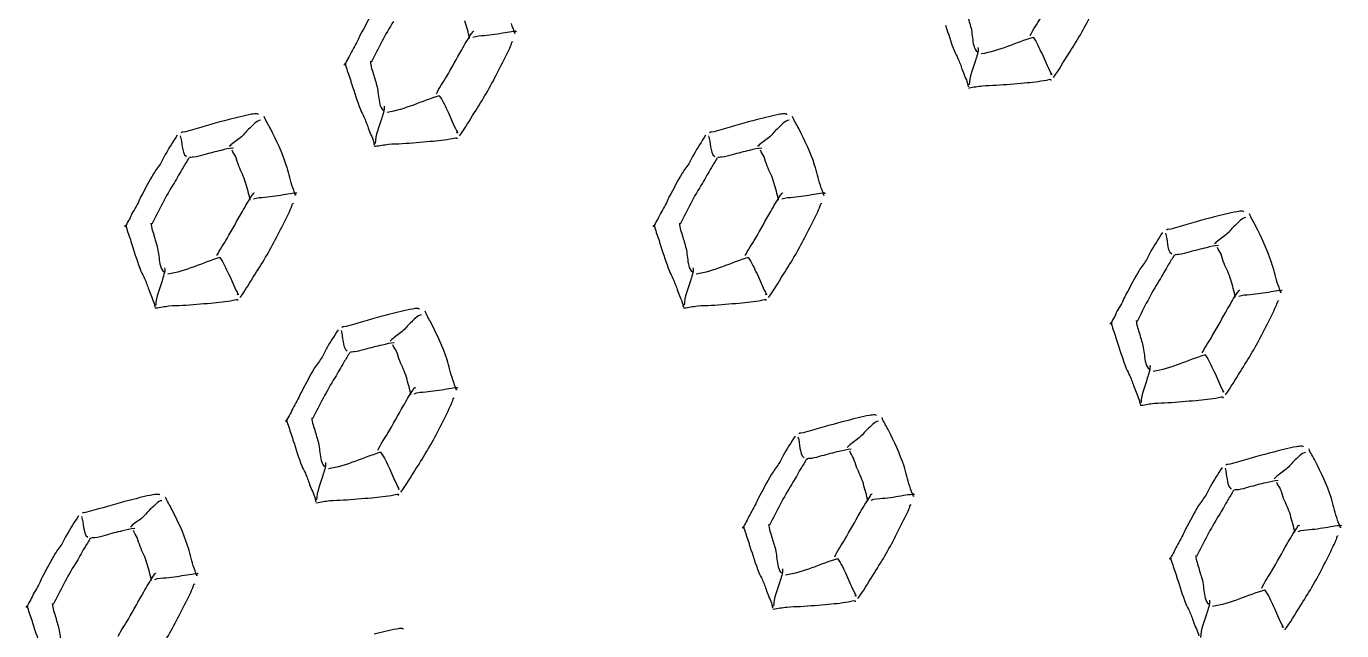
# Model space of a CAD drawing. Extents: x 25 to 279, y 7 to 272.
# Drawn here: x 24.8 to 167.8, y 107.8 to 173.6 of the extents above; entities that cross this region are included whole.
import ezdxf

# ---------------------------------------------------------------- set-up
doc = ezdxf.new("R2010")
doc.units = 0
doc.layers.get('0').update_dxf_attribs({"linetype": 'CONTINUOUS'})

msp = doc.modelspace()

# ---------------------------------------------------------------- linework, layer by layer
at = {"color": 7}
for points in [[(62.480296, 175.173217), (61.979175, 174.33925), (61.543935, 173.464802), (61.072448, 172.616019)], [(127.128323, 174.576052), (127.254, 174.102448), (127.429154, 173.641279), (127.520435, 173.157092)], [(138.077046, 170.534542), (138.982979, 171.947681), (139.809538, 173.321398), (140.554604, 174.81206)], [(64.677925, 174.090806), (63.777813, 172.655442), (63.018194, 171.136204), (62.260956, 169.641044)], [(72.957796, 172.246131), (72.827621, 172.888275), (72.630242, 173.515073), (72.458527, 174.147427)], [(73.184015, 172.76736), (73.235344, 172.843031), (73.381394, 173.148096), (73.435898, 172.999665)], [(77.897302, 172.756777), (77.760513, 173.124283), (77.62875, 173.493906), (77.504925, 173.86591)], [(77.772419, 173.017127), (77.847031, 173.025594), (77.966094, 173.0883), (77.997579, 173.021096)], [(124.711354, 173.673029), (125.017477, 172.739315), (125.316985, 171.774644), (125.66941, 170.857069)], [(127.520435, 173.157092), (127.624417, 172.604377), (127.638704, 172.003244), (127.781579, 171.458996)], [(133.930496, 172.559663), (134.237148, 173.207892), (134.657835, 173.797119), (135.02349, 174.414656)], [(60.76315, 171.959852), (60.504123, 171.416662), (60.145877, 170.914748), (59.911192, 170.358594)], [(61.072448, 172.616019), (60.954973, 172.404617), (60.866602, 172.177075), (60.76315, 171.959852)], [(72.106896, 171.004442), (72.449796, 171.601871), (72.795606, 172.198242), (73.184015, 172.76736)], [(73.312602, 172.361754), (73.689633, 172.535056), (74.147892, 172.520769), (74.556408, 172.559927)], [(74.556408, 172.559927), (75.32026, 172.632952), (76.073, 172.746194), (76.827062, 172.881396)], [(76.827062, 172.881396), (77.140329, 172.937752), (77.455977, 172.981408), (77.772419, 173.017127)], [(77.500427, 171.60584), (77.532706, 171.695004), (77.509952, 171.831265), (77.595412, 171.874392)], [(77.595412, 171.874392), (77.614198, 171.883917), (77.629544, 171.849521), (77.646742, 171.837085)], [(77.897302, 172.809429), (77.897302, 172.791967), (77.903388, 172.740108), (77.897302, 172.756777)], [(77.997579, 173.021096), (78.03859, 172.934577), (77.924819, 172.952304), (77.903652, 172.953098)], [(134.239794, 172.341117), (132.371306, 171.793694), (130.521604, 170.83749), (128.580885, 170.55465)], [(134.235825, 172.355669), (134.658629, 171.824121), (134.897548, 171.171923), (135.20076, 170.566292)], [(59.911192, 170.358594), (59.81356, 170.126554), (59.652165, 169.89134), (59.535219, 169.671735)], [(70.439227, 168.060688), (71.013902, 169.031444), (71.54545, 170.026542), (72.106896, 171.004442)], [(75.970077, 168.458092), (76.351606, 169.22115), (76.760387, 169.96701), (77.118633, 170.740387)], [(77.118633, 170.740387), (77.250925, 171.026138), (77.393006, 171.308977), (77.500427, 171.60584)], [(125.66941, 170.857069), (125.775508, 170.581108), (125.94246, 170.331606), (126.061258, 170.061467)], [(127.781579, 171.458996), (127.832644, 171.264527), (127.976842, 170.864477), (128.195388, 170.79251)], [(128.238779, 171.24389), (128.325298, 170.81791), (128.069446, 170.22445), (127.95594, 169.825194)], [(135.20076, 170.566292), (135.365596, 170.237415), (135.504238, 169.896367), (135.649758, 169.558758)], [(136.45224, 168.001156), (137.05205, 168.806283), (137.535708, 169.689992), (138.077046, 170.534542)], [(59.3598, 169.326983), (59.344983, 169.34524), (59.383877, 169.480442), (59.390492, 169.498962)], [(59.395254, 169.423292), (59.390756, 169.418529), (59.360329, 169.32619), (59.3598, 169.326983)], [(59.535219, 169.671735), (59.488388, 169.583365), (59.45796, 169.490231), (59.395254, 169.423292)], [(59.473571, 169.490496), (59.473571, 169.433081), (59.456638, 169.373285), (59.473571, 169.318517)], [(59.473571, 169.318517), (59.637613, 168.79226), (59.824938, 168.273148), (59.996123, 167.749273)], [(62.173644, 169.748465), (62.173644, 169.225383), (62.409652, 168.728231), (62.543796, 168.222083)], [(126.061258, 170.061467), (126.23509, 169.666973), (126.375583, 169.263748), (126.518723, 168.857613)], [(126.518723, 168.857613), (126.696787, 168.351994), (126.950523, 167.866483), (127.106627, 167.352927)], [(127.95594, 169.825194), (127.716492, 168.983025), (127.280723, 168.071271), (127.280723, 167.180948)], [(135.649758, 169.558758), (135.796073, 169.219298), (135.951913, 168.8973), (136.120717, 168.567894)], [(59.996123, 167.749273), (60.04269, 167.606663), (60.08026, 167.461671), (60.126827, 167.319325)], [(62.543796, 168.222083), (62.669473, 167.748479), (62.844627, 167.28731), (62.935908, 166.803387)], [(69.345969, 166.205694), (69.652621, 166.853923), (70.073573, 167.44315), (70.439227, 168.060688)], [(73.492783, 164.180573), (74.398452, 165.593977), (75.225275, 166.967694), (75.970077, 168.458092)], [(127.106627, 167.352927), (127.130969, 167.272494), (127.144462, 167.001031), (127.215371, 166.965842)], [(130.214687, 167.16084), (131.233333, 167.229896), (132.253567, 167.315885), (133.27036, 167.403727)], [(133.27036, 167.403727), (134.078398, 167.473577), (134.891462, 167.56036), (135.687594, 167.714612)], [(135.687594, 167.714612), (135.796337, 167.735779), (136.322065, 167.918342), (136.16014, 167.662225)], [(136.120717, 168.567894), (136.159081, 168.493017), (136.19771, 168.41814), (136.230783, 168.340617)], [(136.243219, 168.280821), (136.198504, 168.295108), (136.171781, 168.341146), (136.136063, 168.371308)], [(136.230783, 168.340617), (136.238985, 168.321831), (136.262798, 168.274471), (136.243219, 168.280821)], [(60.126827, 167.319325), (60.43295, 166.385346), (60.732458, 165.420675), (61.084883, 164.5031)], [(62.935908, 166.803387), (63.040154, 166.250408), (63.054177, 165.649275), (63.197052, 165.105027)], [(69.655267, 165.987148), (67.787044, 165.439725), (65.937342, 164.483521), (63.996623, 164.200681)], [(69.651562, 166.0017), (70.074102, 165.470152), (70.313021, 164.817954), (70.616498, 164.212323)], [(127.265906, 166.808679), (127.270404, 166.827729), (127.26035, 166.861596), (127.279665, 166.8653)], [(127.279665, 166.8653), (127.75565, 166.956317), (128.23534, 167.029342), (128.716617, 167.086227)], [(128.716617, 167.086227), (129.212975, 167.144965), (129.715948, 167.126973), (130.214687, 167.16084)], [(61.084883, 164.5031), (61.190981, 164.22714), (61.357933, 163.977638), (61.476996, 163.707763)], [(63.197052, 165.105027), (63.248117, 164.910558), (63.392579, 164.510508), (63.61086, 164.438542)], [(63.654517, 164.889921), (63.740771, 164.463942), (63.484919, 163.870481), (63.371413, 163.471225)], [(46.808231, 163.412487), (45.468381, 163.092077), (44.167954, 162.669802), (42.841333, 162.312615)], [(49.259596, 163.984781), (48.426158, 163.847463), (47.626852, 163.608544), (46.808231, 163.412487)], [(50.240142, 163.346606), (49.840092, 163.346606), (49.345321, 162.729069), (49.059042, 162.488563)], [(49.57154, 164.028702), (49.466765, 164.025792), (49.363312, 164.001715), (49.259596, 163.984781)], [(50.017363, 163.940596), (50.065252, 164.082677), (49.723146, 164.032935), (49.57154, 164.028702)], [(51.295035, 162.447552), (51.069346, 162.892846), (50.791269, 163.287604), (50.635165, 163.75036)], [(61.476996, 163.707763), (61.650563, 163.313269), (61.791321, 162.909779), (61.934196, 162.503908)], [(63.371413, 163.471225), (63.131965, 162.629056), (62.69646, 161.717302), (62.69646, 160.826979)], [(70.616498, 164.212323), (70.781333, 163.883446), (70.91971, 163.542398), (71.065496, 163.20479)], [(71.065496, 163.20479), (71.21181, 162.865329), (71.367385, 162.543331), (71.53619, 162.213925)], [(71.867712, 161.647188), (72.467787, 162.452315), (72.951181, 163.336023), (73.492783, 164.180573)], [(104.260385, 163.412487), (102.920535, 163.092077), (101.620108, 162.669802), (100.293487, 162.312615)], [(106.71175, 163.984781), (105.878313, 163.847463), (105.079006, 163.608544), (104.260385, 163.412487)], [(107.692296, 163.346606), (107.292246, 163.346606), (106.797475, 162.729069), (106.511196, 162.488563)], [(107.023958, 164.028702), (106.918919, 164.025792), (106.815467, 164.001715), (106.71175, 163.984781)], [(107.469517, 163.940596), (107.517406, 164.082677), (107.1753, 164.032935), (107.023958, 164.028702)], [(108.74719, 162.447552), (108.5215, 162.892846), (108.243423, 163.287604), (108.087319, 163.75036)], [(41.172077, 161.722329), (40.728635, 161.033883), (40.274875, 160.325858), (39.874825, 159.61651)], [(41.496721, 161.64904), (41.627425, 161.262219), (41.644623, 160.846823), (41.714473, 160.445185)], [(41.793848, 162.04856), (41.720558, 162.040358), (41.593294, 162.086131), (41.593294, 161.982415)], [(42.841333, 162.312615), (42.485469, 162.216571), (42.159502, 162.088513), (41.793848, 162.04856)], [(49.059042, 162.488563), (48.719317, 162.202812), (48.48516, 161.83319), (48.145435, 161.542413)], [(53.024617, 158.469012), (52.579588, 159.851196), (51.949879, 161.154533), (51.295035, 162.447552)], [(61.934196, 162.503908), (62.11226, 161.998025), (62.365996, 161.512779), (62.5221, 160.998958)], [(71.53619, 162.213925), (71.574554, 162.139048), (71.613448, 162.064171), (71.646521, 161.986648)], [(71.658956, 161.926852), (71.614242, 161.941404), (71.587254, 161.987177), (71.551535, 162.01734)], [(71.646521, 161.986648), (71.654458, 161.967863), (71.678535, 161.920502), (71.658956, 161.926852)], [(98.624231, 161.722329), (98.18079, 161.033883), (97.727029, 160.325858), (97.326979, 159.61651)], [(98.948875, 161.64904), (99.079579, 161.262219), (99.096777, 160.846823), (99.166627, 160.445185)], [(99.246002, 162.04856), (99.172713, 162.040358), (99.045448, 162.086131), (99.045448, 161.982415)], [(100.293487, 162.312615), (99.937623, 162.216571), (99.611656, 162.088513), (99.246002, 162.04856)], [(106.511196, 162.488563), (106.171471, 162.202812), (105.937315, 161.83319), (105.59759, 161.542413)], [(110.476771, 158.469012), (110.031742, 159.851196), (109.402033, 161.154533), (108.74719, 162.447552)], [(41.714473, 160.445185), (41.768977, 160.132183), (41.840944, 159.555127), (42.171938, 159.391615)], [(47.276279, 160.310248), (46.830456, 160.310248), (46.397333, 160.160229), (45.9613, 160.068419)], [(47.008785, 160.684369), (46.931792, 160.621133), (46.918033, 160.529587), (46.830456, 160.48646)], [(48.145435, 161.542413), (47.783485, 161.23285), (47.372323, 160.983612), (47.008785, 160.684369)], [(62.5221, 160.998958), (62.546442, 160.918525), (62.559935, 160.647063), (62.631108, 160.612138)], [(62.681379, 160.454975), (62.686142, 160.47376), (62.676088, 160.507627), (62.695402, 160.511331)], [(62.695402, 160.511331), (63.171123, 160.602348), (63.650813, 160.675373), (64.13209, 160.732258)], [(64.13209, 160.732258), (64.628713, 160.79126), (65.131421, 160.773269), (65.630425, 160.806871)], [(65.630425, 160.806871), (66.648806, 160.875927), (67.66904, 160.961917), (68.686098, 161.049758)], [(68.686098, 161.049758), (69.493871, 161.119608), (70.306935, 161.206392), (71.103067, 161.360644)], [(71.103067, 161.360644), (71.212075, 161.38181), (71.737538, 161.564373), (71.575613, 161.308256)], [(99.166627, 160.445185), (99.221131, 160.132183), (99.293098, 159.555127), (99.624092, 159.391615)], [(104.728433, 160.310248), (104.28261, 160.310248), (103.849488, 160.160229), (103.413454, 160.068419)], [(104.46094, 160.684369), (104.383946, 160.621133), (104.370188, 160.529587), (104.28261, 160.48646)], [(105.59759, 161.542413), (105.23564, 161.23285), (104.824742, 160.983612), (104.46094, 160.684369)], [(39.43059, 158.761377), (39.195375, 158.357094), (38.866763, 157.996996), (38.62414, 157.593242)], [(39.874825, 159.61651), (39.717663, 159.33764), (39.591721, 159.038396), (39.43059, 158.761377)], [(42.433081, 159.262763), (42.248402, 158.897902), (42.010013, 158.561881), (41.801785, 158.209456)], [(42.952723, 159.320177), (42.86541, 159.313033), (42.337037, 159.307212), (42.551615, 159.254296)], [(44.066883, 159.584231), (43.710754, 159.488452), (43.323669, 159.350869), (42.952723, 159.320177)], [(45.9613, 160.068419), (45.323125, 159.93401), (44.696856, 159.753829), (44.066883, 159.584231)], [(47.532396, 159.349281), (47.433177, 159.605927), (47.205371, 159.848815), (47.140019, 160.106254)], [(47.871062, 158.363179), (47.74221, 158.687029), (47.657544, 159.024637), (47.532396, 159.349281)], [(96.882744, 158.761377), (96.647529, 158.357094), (96.319181, 157.996996), (96.076294, 157.593242)], [(97.326979, 159.61651), (97.169817, 159.33764), (97.043875, 159.038396), (96.882744, 158.761377)], [(99.885235, 159.262763), (99.700556, 158.897902), (99.462167, 158.561881), (99.25394, 158.209456)], [(100.404877, 159.320177), (100.317565, 159.313033), (99.789192, 159.307212), (100.003769, 159.254296)], [(101.519037, 159.584231), (101.162908, 159.488452), (100.775823, 159.350869), (100.404877, 159.320177)], [(103.413454, 160.068419), (102.775279, 159.93401), (102.14901, 159.753829), (101.519037, 159.584231)], [(104.98455, 159.349281), (104.885331, 159.605927), (104.657525, 159.848815), (104.592173, 160.106254)], [(105.323481, 158.363179), (105.194629, 158.687029), (105.109698, 159.024637), (104.98455, 159.349281)], [(38.62414, 157.593242), (38.123019, 156.759275), (37.688044, 155.885092), (37.216292, 155.036044)], [(41.801785, 158.209456), (41.46841, 157.645365), (41.171548, 157.069102), (40.821769, 156.511096)], [(48.602371, 156.567717), (48.430127, 157.200865), (48.111304, 157.759665), (47.871062, 158.363179)], [(53.648769, 156.285935), (53.411702, 156.997665), (53.253746, 157.757283), (53.024617, 158.469012)], [(96.076294, 157.593242), (95.575173, 156.759275), (95.140198, 155.885092), (94.668446, 155.036044)], [(99.25394, 158.209456), (98.920565, 157.645365), (98.623702, 157.069102), (98.273923, 156.511096)], [(106.054525, 156.567717), (105.882281, 157.200865), (105.563458, 157.759665), (105.323481, 158.363179)], [(111.100923, 156.285935), (110.863856, 156.997665), (110.7059, 157.757283), (110.476771, 158.469012)], [(40.821769, 156.511096), (39.921656, 155.075731), (39.162038, 153.556229), (38.4048, 152.061069)], [(49.10164, 154.666421), (48.971465, 155.3083), (48.774085, 155.935362), (48.602371, 156.567717)], [(54.041146, 155.176802), (53.904621, 155.544573), (53.772594, 155.913931), (53.648769, 156.285935)], [(98.273923, 156.511096), (97.37381, 155.075731), (96.614192, 153.556229), (95.856954, 152.061069)], [(106.553794, 154.666421), (106.423619, 155.3083), (106.22624, 155.935362), (106.054525, 156.567717)], [(111.4933, 155.176802), (111.356775, 155.544573), (111.224748, 155.913931), (111.100923, 156.285935)], [(37.216292, 155.036044), (37.099081, 154.824642), (37.010446, 154.597365), (36.906994, 154.379877)], [(48.25074, 153.424731), (48.59364, 154.021896), (48.939715, 154.618531), (49.327858, 155.187385)], [(49.327858, 155.187385), (49.379452, 155.263056), (49.525238, 155.568121), (49.580006, 155.419954)], [(49.456446, 154.781779), (49.833477, 154.955346), (50.291735, 154.941058), (50.700252, 154.980217)], [(50.700252, 154.980217), (51.464104, 155.053242), (52.216844, 155.166483), (52.970906, 155.301685)], [(52.970906, 155.301685), (53.284173, 155.357777), (53.600085, 155.401698), (53.916263, 155.437417)], [(53.916263, 155.437417), (53.990875, 155.445883), (54.109938, 155.50859), (54.141687, 155.441385)], [(54.041146, 155.229719), (54.041146, 155.211992), (54.047231, 155.160398), (54.041146, 155.176802)], [(54.141687, 155.441385), (54.182433, 155.354867), (54.068662, 155.372594), (54.047496, 155.373123)], [(94.668446, 155.036044), (94.551235, 154.824642), (94.4626, 154.597365), (94.359148, 154.379877)], [(105.702894, 153.424731), (106.045794, 154.021896), (106.391869, 154.618531), (106.780012, 155.187385)], [(106.780012, 155.187385), (106.831606, 155.263056), (106.977392, 155.568121), (107.03216, 155.419954)], [(106.9086, 154.781779), (107.285631, 154.955346), (107.74389, 154.941058), (108.152406, 154.980217)], [(108.152406, 154.980217), (108.916258, 155.053242), (109.668998, 155.166483), (110.42306, 155.301685)], [(110.42306, 155.301685), (110.736592, 155.357777), (111.05224, 155.401698), (111.368417, 155.437417)], [(111.368417, 155.437417), (111.443029, 155.445883), (111.562092, 155.50859), (111.593842, 155.441385)], [(111.4933, 155.229719), (111.4933, 155.211992), (111.499385, 155.160398), (111.4933, 155.176802)], [(111.593842, 155.441385), (111.634587, 155.354867), (111.520817, 155.372594), (111.49965, 155.373123)], [(36.906994, 154.379877), (36.648231, 153.836952), (36.289721, 153.334773), (36.055035, 152.778619)], [(46.583071, 150.480977), (47.157746, 151.451733), (47.689294, 152.446567), (48.25074, 153.424731)], [(52.114185, 150.878381), (52.49545, 151.641175), (52.904231, 152.387035), (53.262477, 153.160677)], [(53.262477, 153.160677), (53.394769, 153.446163), (53.537115, 153.729002), (53.644271, 154.025865)], [(53.644271, 154.025865), (53.67655, 154.115294), (53.653796, 154.25129), (53.739256, 154.294417)], [(53.739256, 154.294417), (53.758042, 154.303942), (53.773388, 154.26981), (53.790585, 154.257375)], [(94.359148, 154.379877), (94.100385, 153.836952), (93.741875, 153.334773), (93.507454, 152.778619)], [(104.035225, 150.480977), (104.610165, 151.451733), (105.141448, 152.446567), (105.702894, 153.424731)], [(109.56634, 150.878381), (109.947604, 151.641175), (110.356385, 152.387035), (110.714631, 153.160677)], [(110.714631, 153.160677), (110.846923, 153.446163), (110.989269, 153.729002), (111.096425, 154.025865)], [(111.096425, 154.025865), (111.128704, 154.115294), (111.10595, 154.25129), (111.19141, 154.294417)], [(111.19141, 154.294417), (111.21046, 154.303942), (111.225542, 154.26981), (111.24274, 154.257375)], [(156.392562, 153.401977), (155.559125, 153.264658), (154.759819, 153.02574), (153.941198, 152.829948)], [(156.704771, 153.445898), (156.599731, 153.442987), (156.496279, 153.41891), (156.392562, 153.401977)], [(157.150329, 153.357792), (157.198219, 153.499873), (156.856112, 153.450131), (156.704771, 153.445898)], [(158.428002, 151.864748), (158.202313, 152.310042), (157.9245, 152.7048), (157.768131, 153.167556)], [(35.503644, 151.747008), (35.488827, 151.765265), (35.527721, 151.900731), (35.534335, 151.918987)], [(35.539098, 151.843581), (35.5346, 151.838554), (35.504173, 151.746479), (35.503644, 151.747008)], [(35.679063, 152.09176), (35.632231, 152.003654), (35.601804, 151.910256), (35.539098, 151.843581)], [(35.617415, 151.910521), (35.617415, 151.853371), (35.600481, 151.79331), (35.617415, 151.738542)], [(35.617415, 151.738542), (35.781456, 151.212285), (35.968781, 150.693437), (36.139967, 150.169298)], [(36.055035, 152.778619), (35.957404, 152.546844), (35.796008, 152.311365), (35.679063, 152.09176)], [(38.317487, 152.16849), (38.317487, 151.645408), (38.553496, 151.148256), (38.687904, 150.642373)], [(92.955798, 151.747008), (92.940981, 151.765265), (92.979875, 151.900731), (92.98649, 151.918987)], [(92.991252, 151.843581), (92.986754, 151.838554), (92.956592, 151.746479), (92.955798, 151.747008)], [(93.131481, 152.09176), (93.084385, 152.003654), (93.053958, 151.910256), (92.991252, 151.843581)], [(93.069569, 151.910521), (93.069569, 151.853371), (93.052635, 151.79331), (93.069569, 151.738542)], [(93.069569, 151.738542), (93.23361, 151.212285), (93.420935, 150.693437), (93.592385, 150.169298)], [(93.507454, 152.778619), (93.409558, 152.546844), (93.248162, 152.311365), (93.131481, 152.09176)], [(95.769906, 152.16849), (95.769906, 151.645408), (96.00565, 151.148256), (96.140058, 150.642373)], [(149.9743, 151.72981), (149.618435, 151.634031), (149.292469, 151.505973), (148.926815, 151.465756)], [(153.941198, 152.829948), (152.601613, 152.509273), (151.300921, 152.086998), (149.9743, 151.72981)], [(156.192008, 151.905758), (155.852548, 151.620008), (155.618127, 151.250385), (155.278402, 150.959608)], [(157.373373, 152.763802), (156.973058, 152.763802), (156.478287, 152.146529), (156.192008, 151.905758)], [(160.157583, 147.886208), (159.712554, 149.268656), (159.082846, 150.571729), (158.428002, 151.864748)], [(38.687904, 150.642373), (38.813317, 150.168769), (38.988471, 149.7076), (39.079752, 149.223412)], [(45.490077, 148.625983), (45.796465, 149.273948), (46.217417, 149.863175), (46.583071, 150.480977)], [(49.636627, 146.600863), (50.542296, 148.014002), (51.369119, 149.387719), (52.114185, 150.878381)], [(96.140058, 150.642373), (96.265735, 150.168769), (96.440625, 149.7076), (96.531906, 149.223412)], [(102.942231, 148.625983), (103.248619, 149.273948), (103.669571, 149.863175), (104.035225, 150.480977)], [(107.088781, 146.600863), (107.99445, 148.014002), (108.821273, 149.387719), (109.56634, 150.878381)], [(148.305308, 151.139525), (147.861602, 150.451344), (147.407842, 149.743054), (147.007792, 149.033706)], [(148.629952, 151.066235), (148.760392, 150.679415), (148.77759, 150.264019), (148.847704, 149.862381)], [(148.926815, 151.465756), (148.853525, 151.457819), (148.72626, 151.503592), (148.72626, 151.39961)], [(155.278402, 150.959608), (154.916452, 150.650046), (154.505554, 150.400808), (154.141752, 150.101565)], [(36.139967, 150.169298), (36.186533, 150.026952), (36.224104, 149.881696), (36.270671, 149.73935)], [(36.270671, 149.73935), (36.576794, 148.805635), (36.876302, 147.8407), (37.228727, 146.923125)], [(39.079752, 149.223412), (39.183998, 148.670698), (39.198021, 148.0693), (39.34116, 147.525052)], [(93.592385, 150.169298), (93.638688, 150.026952), (93.676258, 149.881696), (93.722825, 149.73935)], [(93.722825, 149.73935), (94.028948, 148.805635), (94.328456, 147.8407), (94.681146, 146.923125)], [(96.531906, 149.223412), (96.636152, 148.670698), (96.650175, 148.0693), (96.793315, 147.525052)], [(147.007792, 149.033706), (146.850894, 148.7551), (146.724687, 148.455592), (146.563556, 148.178573)], [(148.847704, 149.862381), (148.901944, 149.549644), (148.97391, 148.972323), (149.304904, 148.809075)], [(151.200115, 149.001427), (150.843721, 148.905648), (150.456635, 148.768065), (150.08569, 148.737638)], [(153.094267, 149.485615), (152.456092, 149.351206), (151.829823, 149.171025), (151.200115, 149.001427)], [(154.409246, 149.727708), (153.963423, 149.727708), (153.5303, 149.577425), (153.094267, 149.485615)], [(154.141752, 150.101565), (154.065023, 150.038329), (154.051265, 149.946783), (153.963423, 149.903656)], [(154.665363, 148.766477), (154.566408, 149.023123), (154.338338, 149.26601), (154.272985, 149.52345)], [(155.004294, 147.78064), (154.875442, 148.10449), (154.790775, 148.441833), (154.665363, 148.766477)], [(39.34116, 147.525052), (39.392225, 147.330848), (39.536423, 146.930533), (39.754704, 146.858831)], [(45.79911, 148.407173), (43.930887, 147.860015), (42.081185, 146.903546), (40.140467, 146.620971)], [(45.795406, 148.42199), (46.217946, 147.890442), (46.456865, 147.238244), (46.760342, 146.632348)], [(96.793315, 147.525052), (96.844379, 147.330848), (96.988577, 146.930533), (97.206858, 146.858831)], [(103.251265, 148.407173), (101.383042, 147.860015), (99.53334, 146.903546), (97.592621, 146.620971)], [(103.24756, 148.42199), (103.6701, 147.890442), (103.909019, 147.238244), (104.212496, 146.632348)], [(146.563556, 148.178573), (146.328342, 147.77429), (145.999994, 147.414192), (145.757371, 147.010438)], [(148.934752, 147.626652), (148.601377, 147.06256), (148.304779, 146.486298), (147.954735, 145.928292)], [(149.566048, 148.679958), (149.381369, 148.315098), (149.142979, 147.979077), (148.934752, 147.626652)], [(150.08569, 148.737638), (149.998377, 148.730229), (149.470004, 148.724408), (149.684581, 148.671492)], [(155.735338, 145.984913), (155.563358, 146.61806), (155.244535, 147.17686), (155.004294, 147.78064)], [(160.781735, 145.703131), (160.544669, 146.41486), (160.386713, 147.174479), (160.157583, 147.886208)], [(37.228727, 146.923125), (37.334825, 146.647165), (37.502042, 146.397662), (37.62084, 146.127787)], [(37.62084, 146.127787), (37.794671, 145.733294), (37.935165, 145.329804), (38.07804, 144.923933)], [(39.515256, 145.89125), (39.275808, 145.049346), (38.840304, 144.137592), (38.840304, 143.247269)], [(39.79836, 147.31021), (39.884615, 146.884231), (39.628763, 146.290771), (39.515256, 145.89125)], [(46.760342, 146.632348), (46.925177, 146.303471), (47.063819, 145.962423), (47.20934, 145.624815)], [(48.011556, 144.067477), (48.611631, 144.872604), (49.09529, 145.756313), (49.636627, 146.600863)], [(94.681146, 146.923125), (94.786979, 146.647165), (94.954196, 146.397662), (95.072994, 146.127787)], [(95.072994, 146.127787), (95.246825, 145.733294), (95.387319, 145.329804), (95.530194, 144.923933)], [(96.96741, 145.89125), (96.727963, 145.049346), (96.292458, 144.137592), (96.292458, 143.247269)], [(97.250515, 147.31021), (97.336769, 146.884231), (97.080917, 146.290771), (96.96741, 145.89125)], [(104.212496, 146.632348), (104.377331, 146.303471), (104.515973, 145.962423), (104.661494, 145.624815)], [(105.46371, 144.067477), (106.063785, 144.872604), (106.547444, 145.756313), (107.088781, 146.600863)], [(145.757371, 147.010438), (145.255985, 146.176735), (144.82101, 145.302288), (144.349258, 144.45324)], [(147.954735, 145.928292), (147.054623, 144.492927), (146.295004, 142.97369), (145.537767, 141.478265)], [(156.234606, 144.083617), (156.104431, 144.725496), (155.907052, 145.352558), (155.735338, 145.984913)], [(38.07804, 144.923933), (38.256369, 144.418315), (38.50984, 143.932804), (38.665944, 143.419248)], [(47.20934, 145.624815), (47.355654, 145.285619), (47.511229, 144.963621), (47.680033, 144.634215)], [(47.680033, 144.634215), (47.718398, 144.559073), (47.757292, 144.484196), (47.790365, 144.406937)], [(95.530194, 144.923933), (95.708523, 144.418315), (95.961994, 143.932804), (96.118098, 143.419248)], [(104.661494, 145.624815), (104.807808, 145.285619), (104.963383, 144.963621), (105.132187, 144.634215)], [(105.132187, 144.634215), (105.170552, 144.559073), (105.209446, 144.484196), (105.242519, 144.406937)], [(155.383706, 142.841927), (155.726606, 143.439092), (156.072681, 144.035727), (156.460825, 144.604846)], [(156.460825, 144.604846), (156.512419, 144.680252), (156.658469, 144.985317), (156.712973, 144.83715)], [(157.833219, 144.397413), (158.597071, 144.470438), (159.34981, 144.583679), (160.104137, 144.718881)], [(160.104137, 144.718881), (160.417404, 144.774973), (160.733052, 144.818894), (161.049229, 144.854613)], [(161.174113, 144.594263), (161.037588, 144.961769), (160.905825, 145.331127), (160.781735, 145.703131)], [(161.049229, 144.854613), (161.123842, 144.863079), (161.242904, 144.925785), (161.274654, 144.858581)], [(161.174113, 144.646915), (161.174113, 144.629452), (161.180198, 144.577594), (161.174113, 144.594263)], [(161.274654, 144.858581), (161.3154, 144.772063), (161.201894, 144.78979), (161.180462, 144.790319)], [(38.665944, 143.419248), (38.69055, 143.338815), (38.703779, 143.067352), (38.774952, 143.032162)], [(38.839246, 142.931621), (39.314967, 143.022638), (39.794656, 143.095398), (40.275933, 143.152548)], [(40.275933, 143.152548), (40.772556, 143.211285), (41.275265, 143.193294), (41.774269, 143.22716)], [(41.774269, 143.22716), (42.79265, 143.295952), (43.812883, 143.381942), (44.829942, 143.470048)], [(44.829942, 143.470048), (45.637715, 143.539898), (46.450779, 143.626681), (47.247175, 143.780933)], [(47.247175, 143.780933), (47.355919, 143.8021), (47.881646, 143.984398), (47.719456, 143.728281)], [(47.8028, 144.346877), (47.758085, 144.361429), (47.731362, 144.407467), (47.695379, 144.437629)], [(47.790365, 144.406937), (47.798302, 144.388152), (47.822379, 144.340527), (47.8028, 144.346877)], [(96.118098, 143.419248), (96.142704, 143.338815), (96.155933, 143.067352), (96.227106, 143.032162)], [(96.2914, 142.931621), (96.767121, 143.022638), (97.24681, 143.095398), (97.728088, 143.152548)], [(97.728088, 143.152548), (98.22471, 143.211285), (98.727419, 143.193294), (99.226423, 143.22716)], [(99.226423, 143.22716), (100.244804, 143.295952), (101.265037, 143.381942), (102.282096, 143.470048)], [(102.282096, 143.470048), (103.089869, 143.539898), (103.902933, 143.626681), (104.699329, 143.780933)], [(104.699329, 143.780933), (104.808073, 143.8021), (105.3338, 143.984398), (105.17161, 143.728281)], [(105.254954, 144.346877), (105.21024, 144.361429), (105.183517, 144.407467), (105.147533, 144.437629)], [(105.242519, 144.406937), (105.250456, 144.388152), (105.274533, 144.340527), (105.254954, 144.346877)], [(144.03996, 143.797073), (143.781198, 143.254148), (143.422688, 142.752233), (143.188267, 142.196079)], [(144.349258, 144.45324), (144.232048, 144.242102), (144.143677, 144.01456), (144.03996, 143.797073)], [(156.589412, 144.19924), (156.966708, 144.372542), (157.424702, 144.358254), (157.833219, 144.397413)], [(160.395444, 142.577873), (160.528, 142.863623), (160.670081, 143.146463), (160.777238, 143.44306)], [(160.777238, 143.44306), (160.809781, 143.53249), (160.786763, 143.668485), (160.872223, 143.711877)], [(160.872223, 143.711877), (160.891273, 143.721402), (160.906354, 143.687006), (160.923552, 143.674571)], [(38.825223, 142.875), (38.829985, 142.893785), (38.819931, 142.927917), (38.839246, 142.931621)], [(64.295602, 142.247144), (62.956017, 141.926469), (61.655325, 141.504194), (60.328704, 141.147006)], [(66.747231, 142.819173), (65.913794, 142.682119), (65.114223, 142.442935), (64.295602, 142.247144)], [(67.727777, 142.180998), (67.327463, 142.180998), (66.832692, 141.563725), (66.546677, 141.322954)], [(67.059175, 142.863094), (66.954135, 142.860183), (66.850683, 142.836106), (66.747231, 142.819173)], [(67.504998, 142.775252), (67.552887, 142.917069), (67.210517, 142.867327), (67.059175, 142.863094)], [(68.782406, 141.281944), (68.556981, 141.727502), (68.278904, 142.121996), (68.122535, 142.584752)], [(96.277377, 142.875), (96.28214, 142.893785), (96.272085, 142.927917), (96.2914, 142.931621)], [(143.188267, 142.196079), (143.090371, 141.96404), (142.928975, 141.728825), (142.812294, 141.509221)], [(153.716037, 139.898173), (154.290977, 140.868929), (154.82226, 141.863763), (155.383706, 142.841927)], [(159.247152, 140.295577), (159.628417, 141.058371), (160.037198, 141.804231), (160.395444, 142.577873)], [(58.659712, 140.556721), (58.216006, 139.86854), (57.76251, 139.16025), (57.36246, 138.450902)], [(58.984356, 140.483431), (59.114796, 140.096875), (59.131994, 139.681479), (59.202108, 139.279577)], [(59.281219, 140.882952), (59.207929, 140.875015), (59.080665, 140.920787), (59.080665, 140.817071)], [(60.328704, 141.147006), (59.97284, 141.051227), (59.647138, 140.923169), (59.281219, 140.882952)], [(65.632806, 140.377069), (65.271121, 140.067506), (64.859958, 139.818004), (64.496156, 139.51876)], [(66.546677, 141.322954), (66.206952, 141.037469), (65.972531, 140.667581), (65.632806, 140.377069)], [(70.511988, 137.303404), (70.066958, 138.685852), (69.43725, 139.988925), (68.782406, 141.281944)], [(142.636875, 141.164469), (142.621794, 141.18246), (142.660687, 141.317927), (142.667567, 141.336183)], [(142.672329, 141.260777), (142.667567, 141.256015), (142.637404, 141.163675), (142.636875, 141.164469)], [(142.812294, 141.509221), (142.765198, 141.42085), (142.734771, 141.327452), (142.672329, 141.260777)], [(142.750381, 141.327981), (142.750381, 141.270567), (142.733448, 141.210771), (142.750381, 141.156002)], [(142.750381, 141.156002), (142.914423, 140.629481), (143.102013, 140.110633), (143.273198, 139.586494)], [(145.450719, 141.58595), (145.450719, 141.062604), (145.686463, 140.565717), (145.820871, 140.059569)], [(156.769594, 136.018058), (157.675263, 137.431198), (158.502085, 138.804915), (159.247152, 140.295577)], [(59.202108, 139.279577), (59.256612, 138.96684), (59.328315, 138.389519), (59.659308, 138.226271)], [(63.448671, 138.90281), (62.810496, 138.768402), (62.184227, 138.588485), (61.554519, 138.418888)], [(64.76365, 139.144904), (64.317827, 139.144904), (63.884704, 138.994621), (63.448671, 138.90281)], [(64.496156, 139.51876), (64.419427, 139.45579), (64.405669, 139.364244), (64.317827, 139.320852)], [(65.019767, 138.183673), (64.920812, 138.440583), (64.692742, 138.683206), (64.627654, 138.940646)], [(143.273198, 139.586494), (143.319765, 139.444148), (143.357071, 139.298892), (143.403902, 139.156546)], [(143.403902, 139.156546), (143.70976, 138.222831), (144.009269, 137.257896), (144.361958, 136.340585)], [(145.820871, 140.059569), (145.946548, 139.585965), (146.121437, 139.124796), (146.212719, 138.640608)], [(152.623044, 138.043179), (152.929696, 138.691408), (153.350383, 139.280635), (153.716037, 139.898173)], [(56.918225, 137.596033), (56.68301, 137.19175), (56.354398, 136.831652), (56.111775, 136.427898)], [(57.36246, 138.450902), (57.205298, 138.172296), (57.079092, 137.872788), (56.918225, 137.596033)], [(59.920717, 138.097154), (59.735773, 137.732294), (59.497383, 137.396273), (59.289156, 137.043848)], [(60.440094, 138.154833), (60.352781, 138.14769), (59.824408, 138.141604), (60.038985, 138.088688)], [(61.554519, 138.418888), (61.198125, 138.322844), (60.81104, 138.18526), (60.440094, 138.154833)], [(65.358698, 137.197835), (65.229846, 137.521685), (65.145179, 137.859029), (65.019767, 138.183673)], [(146.212719, 138.640608), (146.316965, 138.087894), (146.331252, 137.48676), (146.474127, 136.942512)], [(152.932342, 137.824633), (151.063854, 137.27721), (149.214152, 136.320742), (147.273433, 136.038167)], [(152.928373, 137.839185), (153.350912, 137.307637), (153.589831, 136.65544), (153.893308, 136.049808)], [(56.111775, 136.427898), (55.610654, 135.593931), (55.175415, 134.719483), (54.703927, 133.870435)], [(59.289156, 137.043848), (58.955781, 136.479756), (58.659183, 135.903494), (58.30914, 135.345488)], [(66.089742, 135.402108), (65.917763, 136.035256), (65.59894, 136.594056), (65.358698, 137.197835)], [(71.13614, 135.120592), (70.899073, 135.832056), (70.741381, 136.591675), (70.511988, 137.303404)], [(144.361958, 136.340585), (144.467792, 136.064625), (144.635008, 135.815123), (144.753806, 135.544983)], [(146.474127, 136.942512), (146.525192, 136.748044), (146.66939, 136.347994), (146.887935, 136.276027)], [(146.931327, 136.727406), (147.017581, 136.301427), (146.761729, 135.707967), (146.648223, 135.30871)], [(153.893308, 136.049808), (154.058144, 135.720931), (154.196785, 135.379619), (154.342306, 135.04201)], [(155.144523, 133.484673), (155.744598, 134.2898), (156.228256, 135.173508), (156.769594, 136.018058)], [(58.30914, 135.345488), (57.409292, 133.910123), (56.649408, 132.390885), (55.892171, 130.895725)], [(66.58901, 133.500813), (66.4591, 134.142956), (66.261721, 134.769754), (66.089742, 135.402108)], [(71.528517, 134.011458), (71.391992, 134.378965), (71.260229, 134.748587), (71.13614, 135.120592)], [(144.753806, 135.544983), (144.927638, 135.15049), (145.068131, 134.747), (145.211006, 134.341129)], [(146.648223, 135.30871), (146.408775, 134.466542), (145.973271, 133.554788), (145.973271, 132.664465)], [(154.342306, 135.04201), (154.488621, 134.702815), (154.64446, 134.380817), (154.813, 134.05141)], [(54.394365, 133.214269), (54.135602, 132.671344), (53.777092, 132.169429), (53.542671, 131.613275)], [(54.703927, 133.870435), (54.586452, 133.659298), (54.498081, 133.431756), (54.394365, 133.214269)], [(65.738375, 132.259123), (66.081275, 132.856552), (66.427085, 133.452923), (66.815229, 134.022042)], [(66.815229, 134.022042), (66.866823, 134.097448), (67.012873, 134.402512), (67.067377, 134.254346)], [(66.943817, 133.616435), (67.321112, 133.789737), (67.779371, 133.77545), (68.187888, 133.814608)], [(68.187888, 133.814608), (68.951475, 133.887633), (69.704479, 134.000875), (70.458542, 134.136077)], [(70.458542, 134.136077), (70.771808, 134.192433), (71.087456, 134.23609), (71.403898, 134.271808)], [(71.131906, 132.860521), (71.164185, 132.949685), (71.141167, 133.085946), (71.226892, 133.129073)], [(71.226892, 133.129073), (71.245677, 133.138598), (71.261023, 133.104202), (71.277956, 133.091767)], [(71.403898, 134.271808), (71.47851, 134.280275), (71.597308, 134.342981), (71.629058, 134.275777)], [(71.528517, 134.06411), (71.528517, 134.046648), (71.534602, 133.99479), (71.528517, 134.011458)], [(71.629058, 134.275777), (71.669804, 134.189258), (71.556298, 134.206985), (71.535131, 134.207515)], [(145.211006, 134.341129), (145.389335, 133.83551), (145.643071, 133.35), (145.799175, 132.836444)], [(151.962908, 132.887244), (152.770946, 132.957094), (153.583746, 133.043877), (154.380142, 133.198129)], [(154.380142, 133.198129), (154.488885, 133.219296), (155.014613, 133.401858), (154.852423, 133.145742)], [(154.813, 134.05141), (154.851365, 133.976533), (154.890258, 133.901392), (154.923331, 133.824133)], [(154.935767, 133.764073), (154.891052, 133.778625), (154.864329, 133.824662), (154.82861, 133.854825)], [(154.923331, 133.824133), (154.931269, 133.805348), (154.955346, 133.757723), (154.935767, 133.764073)], [(53.542671, 131.613275), (53.444775, 131.381235), (53.283644, 131.146021), (53.166698, 130.926417)], [(64.070442, 129.315369), (64.645381, 130.286125), (65.176665, 131.280958), (65.738375, 132.259123)], [(69.601556, 129.712773), (69.982821, 130.475831), (70.391602, 131.221692), (70.749848, 131.995069)], [(70.749848, 131.995069), (70.882404, 132.280819), (71.024485, 132.563658), (71.131906, 132.860521)], [(145.799175, 132.836444), (145.823517, 132.75601), (145.83701, 132.484548), (145.907919, 132.449358)], [(145.958454, 132.292196), (145.962952, 132.311246), (145.952898, 132.345112), (145.972213, 132.348817)], [(145.972213, 132.348817), (146.447933, 132.439833), (146.927887, 132.512858), (147.409165, 132.569744)], [(147.409165, 132.569744), (147.905523, 132.628481), (148.408496, 132.61049), (148.907235, 132.644356)], [(148.907235, 132.644356), (149.925881, 132.713148), (150.94585, 132.799138), (151.962908, 132.887244)], [(52.991279, 130.581665), (52.976198, 130.599656), (53.015092, 130.735123), (53.021971, 130.753644)], [(53.026733, 130.677973), (53.021971, 130.67321), (52.991808, 130.580871), (52.991279, 130.581665)], [(53.166698, 130.926417), (53.119867, 130.838046), (53.089175, 130.744912), (53.026733, 130.677973)], [(53.10505, 130.745177), (53.10505, 130.687762), (53.087852, 130.627967), (53.10505, 130.573198)], [(53.10505, 130.573198), (53.269092, 130.046942), (53.456417, 129.527829), (53.627602, 129.003954)], [(55.805123, 131.003146), (55.805123, 130.480065), (56.041131, 129.982912), (56.175275, 129.476765)], [(113.979325, 130.676385), (112.639475, 130.355975), (111.339048, 129.9337), (110.012427, 129.576512)], [(116.43069, 131.248415), (115.597252, 131.11136), (114.797946, 130.872442), (113.979325, 130.676385)], [(117.411235, 130.610504), (117.011185, 130.610504), (116.516415, 129.992967), (116.230135, 129.75246)], [(116.742633, 131.2926), (116.637858, 131.28969), (116.534406, 131.265612), (116.43069, 131.248415)], [(117.188456, 131.204494), (117.236346, 131.34631), (116.89424, 131.296833), (116.742633, 131.2926)], [(118.466129, 129.71145), (118.24044, 130.156744), (117.962363, 130.551502), (117.806258, 131.014258)], [(53.627602, 129.003954), (53.674169, 128.861344), (53.711475, 128.716352), (53.758306, 128.574006)], [(56.175275, 129.476765), (56.300952, 129.00316), (56.476106, 128.541992), (56.567123, 128.058069)], [(62.977448, 127.460375), (63.2841, 128.108604), (63.704788, 128.697831), (64.070442, 129.315369)], [(67.123998, 125.435254), (68.029931, 126.848658), (68.85649, 128.222375), (69.601556, 129.712773)], [(108.343171, 128.986227), (107.899729, 128.297781), (107.445969, 127.589756), (107.045919, 126.880408)], [(108.667815, 128.912937), (108.798519, 128.526117), (108.815717, 128.110721), (108.885567, 127.709083)], [(108.964942, 129.312458), (108.891652, 129.304256), (108.764388, 129.350029), (108.764388, 129.246312)], [(110.012427, 129.576512), (109.656562, 129.480469), (109.330596, 129.35241), (108.964942, 129.312458)], [(115.316529, 128.80631), (114.954579, 128.496748), (114.543417, 128.24751), (114.179879, 127.948267)], [(116.230135, 129.75246), (115.89041, 129.46671), (115.656254, 129.097087), (115.316529, 128.80631)], [(120.19571, 125.73291), (119.750681, 127.115094), (119.120973, 128.418431), (118.466129, 129.71145)], [(53.758306, 128.574006), (54.064165, 127.640027), (54.363937, 126.675356), (54.716362, 125.757781)], [(56.567123, 128.058069), (56.671369, 127.50509), (56.685656, 126.903956), (56.828531, 126.359708)], [(108.885567, 127.709083), (108.940071, 127.396081), (109.012038, 126.819025), (109.343031, 126.655513)], [(113.132394, 127.332317), (112.494219, 127.197644), (111.86795, 127.017727), (111.237977, 126.848129)], [(114.447373, 127.574146), (114.00155, 127.574146), (113.568427, 127.424127), (113.132394, 127.332317)], [(114.179879, 127.948267), (114.102885, 127.885031), (114.089127, 127.793485), (114.00155, 127.750358)], [(114.70349, 126.612915), (114.604271, 126.869825), (114.376465, 127.112713), (114.311113, 127.370152)], [(162.863742, 127.844815), (162.030304, 127.707496), (161.230998, 127.468577), (160.412377, 127.272785)], [(163.175685, 127.888735), (163.07091, 127.885825), (162.967458, 127.861748), (162.863742, 127.844815)], [(163.621508, 127.800629), (163.669398, 127.94271), (163.327292, 127.892969), (163.175685, 127.888735)], [(164.899181, 126.307585), (164.673492, 126.752879), (164.395415, 127.147638), (164.23931, 127.610394)], [(56.828531, 126.359708), (56.879596, 126.16524), (57.023794, 125.76519), (57.24234, 125.693223)], [(57.285731, 126.144602), (57.37225, 125.718623), (57.116398, 125.125163), (57.002627, 124.725906)], [(63.286746, 127.241829), (61.418258, 126.694406), (59.568556, 125.738202), (57.627837, 125.455363)], [(63.282777, 127.256381), (63.705581, 126.724833), (63.944235, 126.072635), (64.247713, 125.467004)], [(106.601683, 126.025275), (106.366469, 125.620992), (106.037856, 125.260894), (105.795233, 124.85714)], [(107.045919, 126.880408), (106.888756, 126.601538), (106.762815, 126.302294), (106.601683, 126.025275)], [(109.604175, 126.52666), (109.419496, 126.1618), (109.181106, 125.825779), (108.972879, 125.473354)], [(110.123817, 126.584075), (110.036504, 126.576931), (109.508131, 126.57111), (109.722708, 126.518194)], [(111.237977, 126.848129), (110.881848, 126.75235), (110.494762, 126.614767), (110.123817, 126.584075)], [(115.042156, 125.627077), (114.913304, 125.950927), (114.828637, 126.288271), (114.70349, 126.612915)], [(155.397994, 125.908594), (155.324704, 125.900656), (155.19744, 125.946429), (155.19744, 125.842712)], [(156.445479, 126.172648), (156.089615, 126.076869), (155.763648, 125.94881), (155.397994, 125.908594)], [(160.412377, 127.272785), (159.072527, 126.95211), (157.7721, 126.529835), (156.445479, 126.172648)], [(162.663187, 126.348596), (162.323463, 126.062846), (162.089306, 125.693223), (161.749581, 125.402446)], [(163.844288, 127.20664), (163.444238, 127.20664), (162.949467, 126.589367), (162.663187, 126.348596)], [(166.628762, 122.329046), (166.183733, 123.711494), (165.554025, 125.014567), (164.899181, 126.307585)], [(54.716362, 125.757781), (54.82246, 125.481821), (54.989413, 125.232319), (55.10821, 124.962444)], [(55.10821, 124.962444), (55.282042, 124.56795), (55.422535, 124.16446), (55.565675, 123.75859)], [(57.002627, 124.725906), (56.763179, 123.883738), (56.327675, 122.971983), (56.327675, 122.08166)], [(64.247713, 125.467004), (64.412548, 125.138127), (64.55119, 124.797079), (64.69671, 124.459471)], [(64.69671, 124.459471), (64.843025, 124.12001), (64.998865, 123.798012), (65.167404, 123.468606)], [(65.498927, 122.901869), (66.099002, 123.706996), (66.58266, 124.590704), (67.123998, 125.435254)], [(105.795233, 124.85714), (105.294112, 124.023173), (104.859138, 123.14899), (104.387385, 122.299942)], [(108.972879, 125.473354), (108.639504, 124.909263), (108.342642, 124.333), (107.992863, 123.774994)], [(115.773465, 123.831615), (115.601221, 124.464763), (115.282398, 125.023563), (115.042156, 125.627077)], [(120.819862, 123.549833), (120.582796, 124.261562), (120.42484, 125.021181), (120.19571, 125.73291)], [(154.776223, 125.582363), (154.332781, 124.894181), (153.879021, 124.185892), (153.478971, 123.476544)], [(155.100867, 125.509073), (155.231571, 125.122252), (155.248769, 124.706856), (155.318619, 124.305219)], [(160.612931, 124.544402), (160.535937, 124.481167), (160.522179, 124.389621), (160.434602, 124.346494)], [(161.749581, 125.402446), (161.387631, 125.092883), (160.976469, 124.843646), (160.612931, 124.544402)], [(55.565675, 123.75859), (55.74374, 123.252706), (55.997475, 122.767196), (56.153579, 122.25364)], [(65.167404, 123.468606), (65.206033, 123.393729), (65.244663, 123.318852), (65.277735, 123.241329)], [(65.290171, 123.181533), (65.245456, 123.196085), (65.218733, 123.241858), (65.183015, 123.272021)], [(65.277735, 123.241329), (65.285938, 123.222544), (65.30975, 123.175183), (65.290171, 123.181533)], [(107.992863, 123.774994), (107.09275, 122.339629), (106.333131, 120.820127), (105.575894, 119.324967)], [(116.272733, 121.930319), (116.142558, 122.572198), (115.945179, 123.19926), (115.773465, 123.831615)], [(121.21224, 122.4407), (121.075715, 122.808471), (120.943688, 123.177829), (120.819862, 123.549833)], [(153.478971, 123.476544), (153.321808, 123.197938), (153.195867, 122.898429), (153.034735, 122.621675)], [(155.318619, 124.305219), (155.373123, 123.992481), (155.44509, 123.41516), (155.776083, 123.251913)], [(156.037227, 123.122796), (155.852548, 122.757935), (155.614158, 122.421915), (155.405931, 122.06949)], [(156.556869, 123.180475), (156.469556, 123.173067), (155.941183, 123.167246), (156.15576, 123.114329)], [(157.671029, 123.444265), (157.3149, 123.348485), (156.927815, 123.210902), (156.556869, 123.180475)], [(159.565446, 123.928452), (158.927271, 123.794044), (158.301002, 123.613863), (157.671029, 123.444265)], [(160.880425, 124.170546), (160.434602, 124.170546), (160.001479, 124.020263), (159.565446, 123.928452)], [(161.136542, 123.209315), (161.037323, 123.46596), (160.809517, 123.708848), (160.744165, 123.966288)], [(161.475208, 122.223477), (161.346356, 122.547327), (161.26169, 122.884671), (161.136542, 123.209315)], [(36.080435, 122.043825), (34.740585, 121.72315), (33.440158, 121.300875), (32.113538, 120.943687)], [(38.5318, 122.615854), (37.698363, 122.478535), (36.899056, 122.239617), (36.080435, 122.043825)], [(39.512346, 121.977679), (39.112296, 121.977679), (38.617525, 121.360406), (38.331246, 121.119635)], [(38.843744, 122.659775), (38.738969, 122.656865), (38.635517, 122.632788), (38.5318, 122.615854)], [(39.289567, 122.571669), (39.337456, 122.71375), (38.99535, 122.664008), (38.843744, 122.659775)], [(40.56724, 121.078625), (40.34155, 121.523919), (40.063473, 121.918677), (39.907369, 122.381433)], [(56.153579, 122.25364), (56.177921, 122.173206), (56.191415, 121.901744), (56.262323, 121.866819)], [(56.312858, 121.709392), (56.317356, 121.728442), (56.307302, 121.762308), (56.326617, 121.766013)], [(56.326617, 121.766013), (56.802602, 121.857029), (57.282292, 121.930054), (57.763569, 121.98694)], [(57.763569, 121.98694), (58.259927, 122.045942), (58.7629, 122.02795), (59.26164, 122.061552)], [(59.26164, 122.061552), (60.280285, 122.130608), (61.300254, 122.216598), (62.317313, 122.30444)], [(62.317313, 122.30444), (63.12535, 122.37429), (63.93815, 122.461073), (64.734546, 122.615325)], [(64.734546, 122.615325), (64.84329, 122.636492), (65.369017, 122.819054), (65.207092, 122.562938)], [(104.078087, 121.643775), (103.819325, 121.100585), (103.460815, 120.598671), (103.226129, 120.042517)], [(104.387385, 122.299942), (104.270175, 122.08854), (104.18154, 121.861263), (104.078087, 121.643775)], [(115.421833, 120.688629), (115.764733, 121.285794), (116.110808, 121.882165), (116.498952, 122.451283)], [(116.498952, 122.451283), (116.550546, 122.526954), (116.696331, 122.832019), (116.7511, 122.683852)], [(116.62754, 122.045677), (117.004571, 122.219244), (117.462829, 122.204956), (117.871346, 122.24385)], [(117.871346, 122.24385), (118.635198, 122.316875), (119.387938, 122.430381), (120.142, 122.565583)], [(120.142, 122.565583), (120.455267, 122.621675), (120.771179, 122.665331), (121.087356, 122.701315)], [(121.087356, 122.701315), (121.161969, 122.709781), (121.281031, 122.772223), (121.312781, 122.705019)], [(121.21224, 122.493617), (121.21224, 122.47589), (121.218325, 122.424296), (121.21224, 122.4407)], [(121.312781, 122.705019), (121.353527, 122.618765), (121.239756, 122.636492), (121.21859, 122.637021)], [(153.034735, 122.621675), (152.799521, 122.217127), (152.471173, 121.857029), (152.228285, 121.45354)], [(155.405931, 122.06949), (155.072556, 121.505398), (154.775694, 120.929135), (154.425915, 120.371129)], [(162.206517, 120.42775), (162.034273, 121.060898), (161.71545, 121.619698), (161.475208, 122.223477)], [(167.252915, 120.145969), (167.015848, 120.857698), (166.857892, 121.617317), (166.628762, 122.329046)], [(30.444281, 120.353402), (30.00084, 119.665221), (29.547079, 118.956931), (29.147029, 118.247583)], [(30.768925, 120.280113), (30.899629, 119.893292), (30.916827, 119.477896), (30.986677, 119.076258)], [(31.066052, 120.679633), (30.992763, 120.671696), (30.865498, 120.717469), (30.865498, 120.613752)], [(32.113538, 120.943687), (31.757673, 120.847908), (31.431706, 120.71985), (31.066052, 120.679633)], [(37.41764, 120.173485), (37.05569, 119.863923), (36.644527, 119.614685), (36.28099, 119.315442)], [(38.331246, 121.119635), (37.991521, 120.833885), (37.757365, 120.464262), (37.41764, 120.173485)], [(42.296821, 117.100085), (41.851792, 118.482533), (41.222083, 119.785606), (40.56724, 121.078625)], [(113.754165, 117.744875), (114.32884, 118.715631), (114.860388, 119.710465), (115.421833, 120.688629)], [(119.285279, 118.142279), (119.666544, 118.905073), (120.075325, 119.650933), (120.433571, 120.42431)], [(120.433571, 120.42431), (120.565862, 120.71006), (120.708208, 120.9929), (120.815365, 121.289762)], [(120.815365, 121.289762), (120.847644, 121.379192), (120.82489, 121.515187), (120.91035, 121.558315)], [(120.91035, 121.558315), (120.929135, 121.56784), (120.944481, 121.533708), (120.961679, 121.521273)], [(152.228285, 121.45354), (151.727165, 120.619573), (151.29219, 119.745125), (150.820437, 118.896077)], [(154.425915, 120.371129), (153.525802, 118.935765), (152.766183, 117.416527), (152.008946, 115.921102)], [(162.705785, 118.526454), (162.57561, 119.168598), (162.378231, 119.795396), (162.206517, 120.42775)], [(167.645292, 119.0371), (167.508767, 119.404606), (167.37674, 119.774229), (167.252915, 120.145969)], [(30.986677, 119.076258), (31.041181, 118.763521), (31.113148, 118.1862), (31.444142, 118.022952)], [(36.548483, 118.941585), (36.10266, 118.941585), (35.669537, 118.791302), (35.233504, 118.699492)], [(36.28099, 119.315442), (36.203996, 119.252206), (36.190238, 119.16066), (36.10266, 119.117533)], [(36.8046, 117.980354), (36.705381, 118.237), (36.477575, 118.479888), (36.412223, 118.737327)], [(102.674737, 119.010906), (102.659921, 119.029163), (102.698815, 119.164629), (102.705429, 119.182885)], [(102.710192, 119.107479), (102.705694, 119.102452), (102.675267, 119.010377), (102.674737, 119.010906)], [(102.850156, 119.355658), (102.803325, 119.267552), (102.772898, 119.174154), (102.710192, 119.107479)], [(102.788508, 119.174419), (102.788508, 119.117269), (102.771575, 119.057208), (102.788508, 119.00244)], [(102.788508, 119.00244), (102.95255, 118.476183), (103.139875, 117.957335), (103.31106, 117.433196)], [(103.226129, 120.042517), (103.128498, 119.810742), (102.967102, 119.575263), (102.850156, 119.355658)], [(105.488581, 119.432388), (105.488581, 118.909306), (105.72459, 118.412154), (105.858998, 117.906271)], [(150.820437, 118.896077), (150.703227, 118.68494), (150.614592, 118.457398), (150.51114, 118.23991)], [(161.854885, 117.284765), (162.197785, 117.881929), (162.54386, 118.478565), (162.932004, 119.047683)], [(162.932004, 119.047683), (162.983598, 119.12309), (163.129383, 119.428154), (163.184152, 119.279988)], [(163.060592, 118.642077), (163.437623, 118.815379), (163.895881, 118.801092), (164.304398, 118.84025)], [(164.304398, 118.84025), (165.06825, 118.913275), (165.82099, 119.026517), (166.575052, 119.161719)], [(166.575052, 119.161719), (166.888319, 119.218075), (167.204231, 119.261731), (167.520408, 119.29745)], [(167.520408, 119.29745), (167.595021, 119.305917), (167.714083, 119.368623), (167.745833, 119.301419)], [(167.645292, 119.089752), (167.645292, 119.07229), (167.651377, 119.020431), (167.645292, 119.0371)], [(167.745833, 119.301419), (167.786579, 119.2149), (167.672808, 119.232627), (167.651642, 119.233156)], [(28.702794, 117.39245), (28.467579, 116.988167), (28.138967, 116.628069), (27.896344, 116.224315)], [(29.147029, 118.247583), (28.989867, 117.968977), (28.863925, 117.669469), (28.702794, 117.39245)], [(31.705285, 117.893835), (31.520606, 117.528975), (31.282217, 117.192954), (31.073725, 116.840529)], [(32.224927, 117.951515), (32.137615, 117.944106), (31.609242, 117.938285), (31.823819, 117.885369)], [(33.339087, 118.215304), (32.982958, 118.119525), (32.595873, 117.981942), (32.224927, 117.951515)], [(35.233504, 118.699492), (34.595329, 118.565083), (33.96906, 118.384902), (33.339087, 118.215304)], [(37.143267, 116.994517), (37.014415, 117.318367), (36.929748, 117.65571), (36.8046, 117.980354)], [(103.31106, 117.433196), (103.357627, 117.29085), (103.395198, 117.145594), (103.441765, 117.003248)], [(105.858998, 117.906271), (105.98441, 117.432402), (106.159565, 116.971498), (106.250846, 116.48731)], [(112.661171, 115.889881), (112.967558, 116.537846), (113.38851, 117.127073), (113.754165, 117.744875)], [(116.807721, 113.86476), (117.71339, 115.2779), (118.540213, 116.651617), (119.285279, 118.142279)], [(150.51114, 118.23991), (150.252377, 117.696985), (149.893867, 117.195071), (149.659181, 116.638917)], [(160.187217, 114.34101), (160.762156, 115.311767), (161.29344, 116.3066), (161.854885, 117.284765)], [(166.866623, 117.02071), (166.998915, 117.30646), (167.14126, 117.5893), (167.248417, 117.885898)], [(167.248417, 117.885898), (167.280696, 117.975327), (167.257942, 118.111323), (167.343402, 118.154715)], [(167.343402, 118.154715), (167.362188, 118.16424), (167.377533, 118.129844), (167.394731, 118.117408)], [(27.896344, 116.224315), (27.395223, 115.390613), (26.960248, 114.516165), (26.488496, 113.667117)], [(31.073725, 116.840529), (30.740615, 116.276438), (30.443752, 115.700175), (30.093973, 115.142169)], [(37.874575, 115.19879), (37.702331, 115.831938), (37.383508, 116.390738), (37.143267, 116.994517)], [(42.920973, 114.917008), (42.683906, 115.628738), (42.52595, 116.388356), (42.296821, 117.100085)], [(103.441765, 117.003248), (103.747888, 116.069269), (104.047396, 115.104598), (104.399821, 114.187023)], [(106.250846, 116.48731), (106.355092, 115.934596), (106.369115, 115.333198), (106.512254, 114.78895)], [(149.283473, 115.952058), (149.236377, 115.863688), (149.20595, 115.77029), (149.143244, 115.703615)], [(149.659181, 116.638917), (149.56155, 116.406877), (149.400154, 116.171663), (149.283473, 115.952058)], [(151.921898, 116.028787), (151.921898, 115.505442), (152.157642, 115.008554), (152.29205, 114.502406)], [(165.718331, 114.738415), (166.099596, 115.501473), (166.508377, 116.247333), (166.866623, 117.02071)], [(30.093973, 115.142169), (29.19386, 113.706804), (28.434242, 112.187567), (27.677004, 110.692142)], [(38.373844, 113.297494), (38.243669, 113.939373), (38.04629, 114.566435), (37.874575, 115.19879)], [(43.31335, 113.80814), (43.176825, 114.175646), (43.044798, 114.545269), (42.920973, 114.917008)], [(106.512254, 114.78895), (106.563319, 114.594481), (106.707517, 114.194431), (106.925798, 114.122729)], [(106.969454, 114.574108), (107.055708, 114.148129), (106.799856, 113.554669), (106.68635, 113.155148)], [(112.970204, 115.671071), (111.101981, 115.123913), (109.252279, 114.167444), (107.31156, 113.884604)], [(112.9665, 115.685888), (113.38904, 115.15434), (113.627958, 114.502142), (113.931435, 113.896246)], [(149.10779, 115.607306), (149.092973, 115.625298), (149.131867, 115.760765), (149.138481, 115.779285)], [(149.143244, 115.703615), (149.138746, 115.698852), (149.108319, 115.606513), (149.10779, 115.607306)], [(149.22156, 115.770819), (149.22156, 115.713404), (149.204627, 115.653608), (149.22156, 115.59884)], [(149.22156, 115.59884), (149.385602, 115.072583), (149.572927, 114.553471), (149.744112, 114.029331)], [(152.29205, 114.502406), (152.417727, 114.028802), (152.592617, 113.567633), (152.683898, 113.083446)], [(163.240773, 110.460896), (164.146442, 111.874035), (164.973265, 113.247752), (165.718331, 114.738415)], [(26.179119, 113.01095), (25.920303, 112.468025), (25.561899, 111.96611), (25.327345, 111.409956)], [(26.488496, 113.667117), (26.371153, 113.455979), (26.282729, 113.228438), (26.179119, 113.01095)], [(37.522944, 112.055804), (37.865844, 112.652969), (38.211919, 113.249604), (38.600062, 113.818723)], [(38.600062, 113.818723), (38.651656, 113.894129), (38.797442, 114.199194), (38.85221, 114.051027)], [(38.72865, 113.413117), (39.105681, 113.586419), (39.56394, 113.572131), (39.972456, 113.61129)], [(39.972456, 113.61129), (40.736308, 113.684315), (41.489048, 113.797556), (42.24311, 113.932758)], [(42.24311, 113.932758), (42.556377, 113.98885), (42.87229, 114.032771), (43.188467, 114.06849)], [(43.188467, 114.06849), (43.263079, 114.076956), (43.382142, 114.139663), (43.413892, 114.072458)], [(43.31335, 113.860792), (43.31335, 113.843329), (43.319435, 113.791471), (43.31335, 113.80814)], [(43.413892, 114.072458), (43.454638, 113.98594), (43.340867, 114.003667), (43.3197, 114.004196)], [(104.399821, 114.187023), (104.505919, 113.911062), (104.673135, 113.66156), (104.791933, 113.391685)], [(104.791933, 113.391685), (104.965765, 112.997192), (105.106258, 112.593702), (105.249133, 112.187831)], [(106.68635, 113.155148), (106.446902, 112.313244), (106.011398, 111.40149), (106.011398, 110.511167)], [(113.931435, 113.896246), (114.096271, 113.567369), (114.234912, 113.226321), (114.380433, 112.888713)], [(115.18265, 111.331375), (115.782725, 112.136502), (116.266383, 113.02021), (116.807721, 113.86476)], [(149.744112, 114.029331), (149.790679, 113.886985), (149.82825, 113.741729), (149.874817, 113.599383)], [(149.874817, 113.599383), (150.18094, 112.665669), (150.480448, 111.700733), (150.833137, 110.783423)], [(152.683898, 113.083446), (152.788144, 112.530731), (152.802167, 111.929598), (152.945306, 111.38535)], [(159.094223, 112.486017), (159.40061, 113.134246), (159.821563, 113.723473), (160.187217, 114.34101)], [(35.855275, 109.11205), (36.42995, 110.082806), (36.961498, 111.07764), (37.522944, 112.055804)], [(41.38639, 109.509454), (41.767654, 110.272248), (42.176435, 111.018373), (42.534681, 111.79175)], [(42.534681, 111.79175), (42.666973, 112.0775), (42.809319, 112.36034), (42.916475, 112.656938)], [(42.916475, 112.656938), (42.948754, 112.746367), (42.926, 112.882362), (43.01146, 112.925754)], [(43.01146, 112.925754), (43.030246, 112.935279), (43.045592, 112.900883), (43.06279, 112.888448)], [(105.249133, 112.187831), (105.427463, 111.682213), (105.680933, 111.196702), (105.837038, 110.683146)], [(114.380433, 112.888713), (114.526748, 112.549517), (114.682323, 112.227519), (114.851127, 111.898112)], [(114.851127, 111.898112), (114.889492, 111.822971), (114.928385, 111.748094), (114.961458, 111.670835)], [(114.973894, 111.610775), (114.929179, 111.625327), (114.902456, 111.671365), (114.866473, 111.701527)], [(114.961458, 111.670835), (114.969396, 111.65205), (114.993473, 111.604425), (114.973894, 111.610775)], [(159.403256, 112.267471), (157.535033, 111.720048), (155.685331, 110.763844), (153.744613, 110.481004)], [(159.399552, 112.282023), (159.822092, 111.750475), (160.06101, 111.098277), (160.364488, 110.492646)], [(24.775927, 110.378346), (24.761005, 110.396338), (24.799846, 110.531804), (24.806619, 110.55006)], [(24.811381, 110.474654), (24.806778, 110.469892), (24.776483, 110.377552), (24.775927, 110.378346)], [(24.951399, 110.723098), (24.904462, 110.634727), (24.873929, 110.541329), (24.811381, 110.474654)], [(24.889672, 110.541858), (24.889672, 110.484444), (24.872606, 110.424648), (24.889672, 110.369879)], [(24.889672, 110.369879), (25.053713, 109.843358), (25.241038, 109.32451), (25.412277, 108.800371)], [(25.327345, 111.409956), (25.229529, 111.177917), (25.068239, 110.942702), (24.951399, 110.723098)], [(27.589692, 110.799827), (27.589692, 110.276481), (27.8257, 109.779594), (27.960108, 109.273446)], [(105.837038, 110.683146), (105.861644, 110.602713), (105.874873, 110.33125), (105.946046, 110.29606)], [(105.996317, 110.138898), (106.001079, 110.157683), (105.991025, 110.191815), (106.01034, 110.195519)], [(106.01034, 110.195519), (106.48606, 110.286535), (106.96575, 110.359296), (107.447027, 110.416446)], [(107.447027, 110.416446), (107.94365, 110.475183), (108.446358, 110.457192), (108.945363, 110.491058)], [(108.945363, 110.491058), (109.963744, 110.55985), (110.983977, 110.64584), (112.001035, 110.733946)], [(112.001035, 110.733946), (112.808808, 110.803796), (113.621873, 110.890579), (114.418269, 111.044831)], [(114.418269, 111.044831), (114.527012, 111.065998), (115.05274, 111.248296), (114.89055, 110.992179)], [(150.833137, 110.783423), (150.938971, 110.507462), (151.106188, 110.25796), (151.224985, 109.987821)], [(152.945306, 111.38535), (152.996371, 111.190881), (153.140569, 110.790831), (153.35885, 110.718865)], [(153.402506, 111.170244), (153.48876, 110.744265), (153.232908, 110.150804), (153.119402, 109.751548)], [(160.364488, 110.492646), (160.529323, 110.163769), (160.667965, 109.822721), (160.813485, 109.485113)], [(161.615702, 107.92751), (162.215777, 108.732637), (162.699435, 109.616346), (163.240773, 110.460896)], [(25.412277, 108.800371), (25.458817, 108.658025), (25.496282, 108.512769), (25.542928, 108.370423)], [(27.960108, 109.273446), (28.085521, 108.799842), (28.260675, 108.338673), (28.351956, 107.854485)], [(34.762281, 107.257056), (35.068669, 107.905285), (35.489621, 108.494512), (35.855275, 109.11205)], [(38.908831, 105.231935), (39.8145, 106.645075), (40.641323, 108.018792), (41.38639, 109.509454)], [(151.224985, 109.987821), (151.398817, 109.593327), (151.53931, 109.189838), (151.682185, 108.783967)], [(151.682185, 108.783967), (151.860515, 108.278348), (152.113985, 107.792838), (152.27009, 107.279281)], [(153.119402, 109.751548), (152.879954, 108.909379), (152.44445, 107.997625), (152.44445, 107.107302)], [(160.813485, 109.485113), (160.9598, 109.145652), (161.115375, 108.823654), (161.284179, 108.494248)], [(25.542928, 108.370423), (25.848971, 107.436708), (26.148533, 106.471773), (26.500931, 105.554462)], [(28.351956, 107.854485), (28.456202, 107.301771), (28.470225, 106.700637), (28.613365, 106.15639)], [(65.022413, 108.032285), (64.188975, 107.894967), (63.389669, 107.656048), (62.571048, 107.460256)], [(65.334621, 108.076206), (65.229581, 108.073296), (65.126129, 108.049219), (65.022413, 108.032285)], [(65.780179, 107.9881), (65.828069, 108.130181), (65.485962, 108.08044), (65.334621, 108.076206)], [(161.284179, 108.494248), (161.322544, 108.419371), (161.361438, 108.344494), (161.39451, 108.266971)], [(161.406946, 108.207175), (161.362231, 108.221462), (161.335508, 108.2675), (161.299525, 108.297663)], [(161.39451, 108.266971), (161.402448, 108.248185), (161.426525, 108.20056), (161.406946, 108.207175)]]:
    msp.add_open_spline(points, degree=3, dxfattribs=at)

doc.saveas('drawing.dxf')
